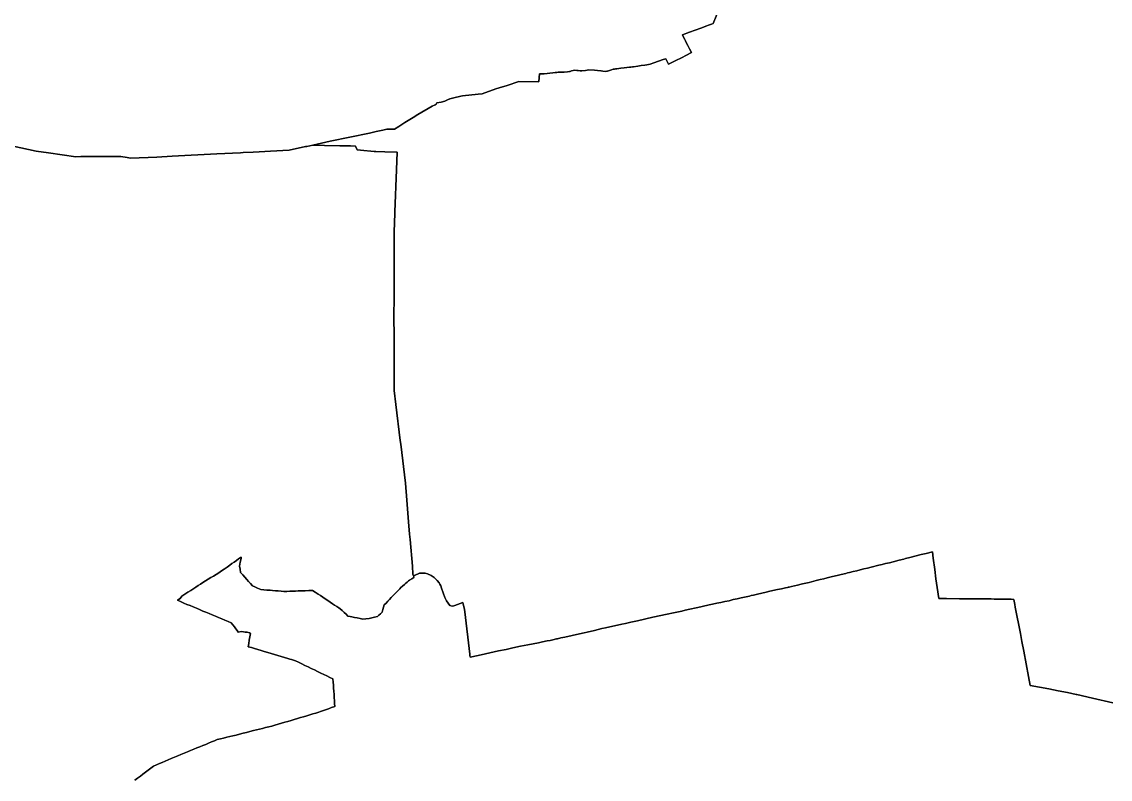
# Model space of a CAD drawing. Header units: inches. Extents: x 130170 to 284068, y 377793 to 804530.
# Drawn here: x 232722 to 235728, y 740315 to 742407 of the extents above; entities that cross this region are included whole.
import ezdxf

# ---------------------------------------------------------------- set-up
doc = ezdxf.new("R2010")
doc.units = ezdxf.units.IN
doc.header["$MEASUREMENT"] = 0
doc.layers.add('muni_il', color=7, linetype='Continuous')

msp = doc.modelspace()

# ---------------------------------------------------------------- linework, layer by layer
at = {"layer": 'muni_il'}
for points in [[(234648.6, 742443.1), (234631.9, 742402.8), (234631.7, 742402.6), (234627.1, 742401), (234618.7, 742397.8), (234613.9, 742395.9), (234597.4, 742389.8), (234566.6, 742378.2), (234546.6, 742370.8), (234552.6, 742359.3), (234553.1, 742358.2), (234555, 742354.7), (234558.2, 742348.5), (234561.8, 742341.4), (234566.5, 742332.4), (234571.9, 742322), (234556.1, 742314), (234545.7, 742308.7), (234526.9, 742299.1), (234508, 742289.8), (234500.7, 742304.7), (234493.6, 742302.7), (234480.7, 742298.4), (234467.7, 742293.9), (234458, 742290.6), (234453, 742289.2), (234448.1, 742288.2), (234443.2, 742287.3), (234432.7, 742286.1), (234423.8, 742285), (234411.9, 742283), (234408.5, 742282.5), (234404.1, 742281.9), (234400.3, 742281.5), (234393.2, 742280.9), (234386, 742279.9), (234376.5, 742278.9), (234365.1, 742277.5), (234361.6, 742277), (234359.4, 742276.7), (234355.1, 742275.9), (234350.4, 742274.7), (234345.5, 742272.9), (234339.8, 742270.8), (234338.8, 742270.6), (234338.5, 742270.5), (234338.1, 742270.5), (234334.9, 742269.9), (234327.1, 742270.6), (234322.4, 742271.8), (234321.7, 742272), (234311.7, 742273), (234304, 742273.4), (234286.9, 742274.9), (234283.9, 742273.9), (234279.1, 742272.9), (234269.1, 742271.9), (234264, 742271.8), (234259, 742272.4), (234254.9, 742273), (234249.1, 742273.3), (234244.5, 742272.4), (234240.3, 742271.3), (234236.2, 742270.2), (234234.5, 742269.7), (234229.4, 742268.9), (234220.5, 742268.2), (234211.2, 742267.8), (234203.7, 742267.6), (234200, 742267.4), (234195.3, 742266.9), (234188.4, 742266.1), (234165.2, 742263.5), (234151.9, 742263), (234150.3, 742241.9), (234148.5, 742241.8), (234094.6, 742242.7), (234062.5, 742231.6), (234040.8, 742225.2), (234040.3, 742225), (234031.5, 742222.2), (233993.7, 742208.2), (233982.3, 742207.1), (233939.1, 742202.8), (233934.8, 742201.6), (233915.5, 742197.2), (233904.2, 742194.8), (233898.3, 742191.7), (233890.1, 742188), (233880.5, 742185.6), (233868.5, 742183.1), (233866.5, 742180.1), (233863.7, 742178), (233855.3, 742174.3), (233816.3, 742150.8), (233802.9, 742142.8), (233779.8, 742128.6), (233763.4, 742118.1), (233751.7, 742110.4), (233730.1, 742111), (233719.2, 742108.2), (233700.9, 742104.2), (233682, 742099.9), (233573.8, 742077.4), (233526, 742066.6), (233508.9, 742063), (233505.5, 742062.3), (233460.6, 742052.6), (233409.2, 742050), (233377.8, 742048.2), (233361.1, 742047.4), (233333.4, 742046), (233326.2, 742045.6), (233260.6, 742042.1), (233137.5, 742035.9), (233095.3, 742033.6), (233022.1, 742030.5), (233013.3, 742032), (232995.5, 742035.4), (232936.6, 742035.2), (232915.2, 742035.1), (232885.3, 742034.7), (232871.1, 742034.6), (232796.2, 742045.3), (232762.1, 742050.2), (232698.1, 742063.5)], [(235735.5, 740525.9), (235679.1, 740538.8), (235635.7, 740548.6), (235633.9, 740549.1), (235610.6, 740554.4), (235584.8, 740559.4), (235558.5, 740564.2), (235507, 740573.9), (235502.5, 740598.4), (235489.2, 740668.6), (235484.1, 740695.3), (235480, 740717.2), (235466.1, 740789.7), (235464.6, 740797.5), (235462, 740811.7), (235454.9, 740812.1), (235447.4, 740812.2), (235436.5, 740812.2), (235407.7, 740812.6), (235399, 740812.7), (235392.5, 740812.7), (235379.1, 740812.8), (235348.3, 740813.1), (235337.6, 740813.2), (235311.9, 740813.5), (235276.1, 740813.8), (235254.4, 740813.8), (235250.3, 740844.4), (235246.9, 740868.3), (235243.4, 740893.7), (235239.3, 740925.2), (235237, 740942.6), (235219.7, 740938.6), (235206.4, 740935.3), (235174.4, 740927), (235162.9, 740924.3), (235158, 740922.9), (235145.3, 740919.9), (235128.4, 740915.5), (235118.2, 740913), (235108, 740910.7), (235098.5, 740908.2), (235088.7, 740905.9), (235068.3, 740900.6), (235058, 740898.2), (235047.9, 740895.6), (235037.4, 740893.1), (235028.1, 740890.7), (235017.8, 740888.5), (235008.1, 740886), (235002.5, 740884.7), (234997.6, 740883.5), (234985, 740880.5), (234977.3, 740878.7), (234957.1, 740873.6), (234946.6, 740870.9), (234937.1, 740868.6), (234927.3, 740866.1), (234916.5, 740863.6), (234896.9, 740858.7), (234887.1, 740856.4), (234878.6, 740854.5), (234874.8, 740853.5), (234864.9, 740850.9), (234848.4, 740847.3), (234841.9, 740845.8), (234838.9, 740845.2), (234837, 740844.7), (234831, 740843.4), (234820.6, 740841.1), (234809.3, 740838.5), (234787.7, 740833.9), (234777.6, 740831.5), (234766.2, 740828.9), (234754.3, 740826.2), (234750.8, 740825.5), (234742.6, 740823.7), (234736.8, 740822.3), (234731.6, 740820.9), (234709.3, 740816), (234697.5, 740813.3), (234686.5, 740810.9), (234675.4, 740808), (234663.8, 740805.4), (234652.8, 740803.2), (234641.3, 740800.9), (234630, 740798.3), (234620.3, 740796.2), (234601, 740791.8), (234597.3, 740790.9), (234553.9, 740781.5), (234545.5, 740779.5), (234521.8, 740774.5), (234504.2, 740770.7), (234464.9, 740762.1), (234422.2, 740752.7), (234404.3, 740748.6), (234389.2, 740745.2), (234379.1, 740743), (234334.5, 740732.8), (234323.8, 740730.8), (234303.4, 740725.8), (234283.2, 740721.4), (234275, 740719.5), (234262.6, 740716.8), (234242, 740712), (234221.9, 740707.4), (234211.3, 740705), (234201.6, 740703), (234198.9, 740702.2), (234189.1, 740700.1), (234181.5, 740698.4), (234173.5, 740696.9), (234159.9, 740694), (234149.5, 740691.9), (234134.8, 740688.9), (234119.7, 740686.1), (234099.2, 740682), (234078.5, 740677.5), (234059.7, 740673.5), (234039.1, 740669.2), (234002.5, 740661), (233982.7, 740656.9), (233960.7, 740652.4), (233959.7, 740657.3), (233959.3, 740660.5), (233945.4, 740776.8), (233944.8, 740783.3), (233940.1, 740803.3), (233918, 740794.5), (233915.7, 740793.4), (233911.2, 740793.1), (233904, 740795), (233894.9, 740807.8), (233892.3, 740812.8), (233890.8, 740816.5), (233881.6, 740842.9), (233879.2, 740849), (233876.8, 740853.7), (233874.7, 740857), (233869.4, 740863.9), (233864.2, 740869.2), (233861.3, 740871.9), (233852.9, 740877.6), (233843, 740881.8), (233836.2, 740884), (233825.8, 740884.1), (233820.9, 740883.8), (233816.9, 740882.6), (233803.6, 740876.9), (233802.5, 740881.1), (233800.9, 740903.1), (233794.4, 740976.6), (233793.1, 740991.5), (233790.2, 741025.9), (233785.3, 741085.4), (233781.6, 741132.3), (233768.6, 741240.8), (233766.9, 741250.8), (233754.9, 741350.3), (233750.8, 741388.6), (233750.3, 741438.5), (233750.1, 741551.9), (233750, 741578.8), (233750.2, 741661.5), (233750.7, 741827), (233752.5, 741877.7), (233752.7, 741881.8), (233757, 741997.8), (233758.7, 742046.6), (233725.2, 742047.8), (233699.6, 742048.7), (233695.3, 742049), (233658, 742052.8), (233648.3, 742053.8), (233643.9, 742063.8), (233630.3, 742064.5), (233618.7, 742064.7), (233600.8, 742064.8), (233558.2, 742065.7), (233526, 742066.6), (233573.8, 742077.4), (233682, 742099.9), (233700.9, 742104.2), (233719.2, 742108.2), (233730.1, 742111), (233751.7, 742110.4), (233763.4, 742118.1), (233779.8, 742128.6), (233802.9, 742142.8), (233816.3, 742150.8), (233855.3, 742174.3), (233863.7, 742178), (233866.5, 742180.1), (233868.5, 742183.1), (233880.5, 742185.6), (233890.1, 742188), (233898.3, 742191.7), (233904.2, 742194.8), (233915.5, 742197.2), (233934.8, 742201.6), (233939.1, 742202.8), (233982.3, 742207.1), (233993.7, 742208.2), (234031.5, 742222.2), (234040.3, 742225), (234040.8, 742225.2), (234062.5, 742231.6), (234094.6, 742242.7), (234148.5, 742241.8), (234150.3, 742241.9), (234151.9, 742263), (234165.2, 742263.5), (234188.4, 742266.1), (234195.3, 742266.9), (234200, 742267.4), (234203.7, 742267.6), (234211.2, 742267.8), (234220.5, 742268.2), (234229.4, 742268.9), (234234.5, 742269.7), (234236.2, 742270.2), (234240.3, 742271.3), (234244.5, 742272.4), (234249.1, 742273.3), (234254.9, 742273), (234259, 742272.4), (234264, 742271.8), (234269.1, 742271.9), (234279.1, 742272.9), (234283.9, 742273.9), (234286.9, 742274.9), (234304, 742273.4), (234311.7, 742273), (234321.7, 742272), (234322.4, 742271.8), (234327.1, 742270.6), (234334.9, 742269.9), (234338.1, 742270.5), (234338.5, 742270.5), (234338.8, 742270.6), (234339.8, 742270.8), (234345.5, 742272.9), (234350.4, 742274.7), (234355.1, 742275.9), (234359.4, 742276.7), (234361.6, 742277), (234365.1, 742277.5), (234376.5, 742278.9), (234386, 742279.9), (234393.2, 742280.9), (234400.3, 742281.5), (234404.1, 742281.9), (234408.5, 742282.5), (234411.9, 742283), (234423.8, 742285), (234432.7, 742286.1), (234443.2, 742287.3), (234448.1, 742288.2), (234453, 742289.2), (234458, 742290.6), (234467.7, 742293.9), (234480.7, 742298.4), (234493.6, 742302.7), (234500.7, 742304.7), (234508, 742289.8), (234526.9, 742299.1), (234545.7, 742308.7), (234556.1, 742314), (234571.9, 742322), (234566.5, 742332.4), (234561.8, 742341.4), (234558.2, 742348.5), (234555, 742354.7), (234553.1, 742358.2), (234552.6, 742359.3), (234546.6, 742370.8), (234566.6, 742378.2), (234597.4, 742389.8), (234613.9, 742395.9), (234618.7, 742397.8), (234627.1, 742401), (234631.7, 742402.6), (234631.9, 742402.8), (234648.6, 742443.1)], [(232698.1, 742063.5), (232762.1, 742050.2), (232796.2, 742045.3), (232871.1, 742034.6), (232885.3, 742034.7), (232915.2, 742035.1), (232936.6, 742035.2), (232995.5, 742035.4), (233013.3, 742032), (233022.1, 742030.5), (233095.3, 742033.6), (233137.5, 742035.9), (233260.6, 742042.1), (233326.2, 742045.6), (233333.4, 742046), (233361.1, 742047.4), (233377.8, 742048.2), (233409.2, 742050), (233460.6, 742052.6), (233505.5, 742062.3), (233508.9, 742063), (233526, 742066.6), (233526, 742066.6), (233558.2, 742065.7), (233600.8, 742064.8), (233618.7, 742064.7), (233630.3, 742064.5), (233643.9, 742063.8), (233648.3, 742053.8), (233658, 742052.8), (233695.3, 742049), (233699.6, 742048.7), (233725.2, 742047.8), (233758.7, 742046.6), (233757, 741997.8), (233752.7, 741881.8), (233752.5, 741877.7), (233750.7, 741827), (233750.2, 741661.5), (233750, 741578.8), (233750.1, 741551.9), (233750.3, 741438.5), (233750.8, 741388.6), (233754.9, 741350.3), (233766.9, 741250.8), (233768.6, 741240.8), (233781.6, 741132.3), (233785.3, 741085.4), (233790.2, 741025.9), (233793.1, 740991.5), (233794.4, 740976.6), (233800.9, 740903.1), (233802.5, 740881.1), (233803.6, 740876.9), (233804.5, 740874.5), (233804.8, 740872.2), (233798.9, 740868.4), (233793, 740864.5), (233790.6, 740862.7), (233786.2, 740858.9), (233782.3, 740855.5), (233778.7, 740852.4), (233774, 740848.2), (233769.4, 740844), (233766.2, 740841), (233760.4, 740835), (233754.5, 740828.9), (233748.6, 740822.9), (233742.7, 740816.8), (233737.7, 740811.6), (233732.9, 740806.6), (233728.1, 740801.6), (233723.3, 740796.7), (233721.5, 740790), (233719.6, 740783.3), (233717.7, 740776.6), (233712.8, 740772), (233708.6, 740768.1), (233704.4, 740764.2), (233696.6, 740762.2), (233688.8, 740760.3), (233681.4, 740758.9), (233672.6, 740758.1), (233663.7, 740757.3), (233656.2, 740758.7), (233648.8, 740760.2), (233641.3, 740761.7), (233633.8, 740763.1), (233629.2, 740764), (233623, 740765.5), (233617.6, 740770.6), (233612.2, 740775.7), (233606.8, 740780.8), (233601.3, 740785.5), (233597.4, 740788.3), (233591.8, 740792.1), (233586.1, 740795.9), (233580.4, 740799.7), (233573.8, 740804.2), (233567.1, 740808.7), (233560.4, 740813.2), (233553.8, 740817.7), (233547.2, 740822), (233540.5, 740826.3), (233532.7, 740831.2), (233524.8, 740836.1), (233514.9, 740835.8), (233505, 740835.5), (233495, 740835.2), (233485.1, 740834.9), (233478.4, 740834.6), (233473.6, 740834.4), (233467.8, 740834.2), (233462, 740834), (233454, 740833.7), (233446, 740833.3), (233438.2, 740834), (233430.4, 740834.8), (233422.6, 740835.5), (233414.7, 740836.2), (233407.8, 740836.8), (233399.3, 740837.5), (233390.7, 740838.3), (233382.2, 740839), (233377.6, 740841), (233373.1, 740843), (233366, 740846.2), (233359, 740849.4), (233353.8, 740855.2), (233348.5, 740861), (233343.3, 740866.9), (233338.1, 740872.7), (233332.2, 740879.1), (233326.3, 740885.6), (233325, 740894.7), (233323.7, 740903.8), (233324.6, 740909.2), (233325.6, 740914.6), (233327.6, 740924.3), (233328.4, 740928.3), (233326.4, 740927.2), (233320.9, 740923.7), (233314.7, 740919.2), (233308.6, 740914.8), (233302.5, 740910.3), (233296.4, 740905.8), (233288.9, 740900.6), (233281.4, 740895.4), (233273.8, 740890.3), (233266.3, 740885.2), (233258.9, 740880.7), (233251.6, 740876.1), (233244.3, 740871.6), (233236.9, 740867), (233229.6, 740862.4), (233222.3, 740857.9), (233215.9, 740853.8), (233209.6, 740849.8), (233203.2, 740845.7), (233196.8, 740841.7), (233188.6, 740836.4), (233180.3, 740831.2), (233172.1, 740826), (233163.8, 740820.8), (233159.5, 740814.4), (233152.1, 740809), (233160.8, 740805.3), (233169.5, 740801.6), (233178.3, 740797.9), (233187, 740794.3), (233195.7, 740790.6), (233204.5, 740786.9), (233213.2, 740783.2), (233221.9, 740779.5), (233230.7, 740775.9), (233239.4, 740772.2), (233248.1, 740768.5), (233256.9, 740764.8), (233265.6, 740761.1), (233274.4, 740757.5), (233283.1, 740753.8), (233291.9, 740750.2), (233300.7, 740746.5), (233305, 740741.1), (233309.3, 740735.7), (233313.4, 740730.2), (233316.7, 740725.5), (233320.1, 740720.9), (233327.7, 740722.9), (233334, 740722.1), (233339.2, 740721.3), (233344.4, 740720.6), (233350.6, 740718.8), (233353.4, 740717.8), (233351.9, 740708.6), (233350.4, 740699.3), (233348.9, 740690.1), (233347.4, 740680.9), (233356.3, 740678.3), (233365.1, 740675.6), (233374, 740673), (233382.9, 740670.4), (233391.8, 740667.8), (233401.2, 740665), (233410.5, 740662.2), (233419.9, 740659.4), (233429.2, 740656.6), (233438.6, 740653.8), (233447.9, 740651), (233457.3, 740648.2), (233462.3, 740646.7), (233467.3, 740645.2), (233472.4, 740643.6), (233477.6, 740642), (233486.3, 740637.8), (233495.1, 740633.5), (233503.8, 740629.3), (233512.6, 740625.1), (233521.3, 740620.8), (233530.1, 740616.6), (233538.9, 740612.4), (233547.6, 740608.2), (233556.1, 740604.1), (233564.6, 740600), (233573, 740595.9), (233581.5, 740591.8), (233582.1, 740583.3), (233582.7, 740574.8), (233583.3, 740566.3), (233583.9, 740557.8), (233584.6, 740549.1), (233585.2, 740540.4), (233585.8, 740531.6), (233586, 740524.2), (233586.3, 740515.8), (233577.8, 740512.8), (233569.3, 740509.7), (233560.8, 740506.6), (233552.4, 740503.6), (233547.5, 740501.8), (233542.6, 740500), (233534.2, 740497.5), (233525.8, 740495.1), (233517.4, 740492.6), (233508.9, 740490.1), (233500.4, 740487.6), (233491.8, 740485), (233483.2, 740482.4), (233474.6, 740479.8), (233466, 740477.2), (233457.1, 740474.6), (233448.2, 740472), (233439.2, 740469.4), (233430.3, 740466.8), (233421.3, 740464.2), (233412.4, 740461.6), (233404, 740459.5), (233395.5, 740457.4), (233387.1, 740455.3), (233378.7, 740453.2), (233370.3, 740451.1), (233361.8, 740449), (233352.3, 740446.5), (233342.7, 740444.1), (233333.2, 740441.7), (233323.6, 740439.3), (233314.1, 740436.8), (233305.4, 740434.8), (233296.8, 740432.7), (233288.1, 740430.6), (233279.4, 740428.6), (233270.7, 740426.5), (233262, 740424.4), (233254, 740421.1), (233246, 740417.8), (233238, 740414.5), (233230, 740411.1), (233222, 740407.8), (233214, 740404.5), (233206, 740401.2), (233197.1, 740397.5), (233188.3, 740393.9), (233179.5, 740390.2), (233170.7, 740386.5), (233161.7, 740382.8), (233152.7, 740379.1), (233143.8, 740375.4), (233134.8, 740371.7), (233126.6, 740368.2), (233118.4, 740364.7), (233110.2, 740361.3), (233102, 740357.8), (233093.8, 740354.3), (233085.6, 740350.8), (233078.4, 740345.3), (233071.2, 740339.8), (233064, 740334.3), (233056.8, 740328.9), (233049.6, 740323.4), (233042.1, 740317.6), (233034.6, 740311.8)], [(233034.6, 740311.8), (233042.1, 740317.6), (233049.6, 740323.4), (233056.8, 740328.9), (233064, 740334.3), (233071.2, 740339.8), (233078.4, 740345.3), (233085.6, 740350.8), (233093.8, 740354.3), (233102, 740357.8), (233110.2, 740361.3), (233118.4, 740364.7), (233126.6, 740368.2), (233134.8, 740371.7), (233143.8, 740375.4), (233152.7, 740379.1), (233161.7, 740382.8), (233170.7, 740386.5), (233179.5, 740390.2), (233188.3, 740393.9), (233197.1, 740397.5), (233206, 740401.2), (233214, 740404.5), (233222, 740407.8), (233230, 740411.1), (233238, 740414.5), (233246, 740417.8), (233254, 740421.1), (233262, 740424.4), (233270.7, 740426.5), (233279.4, 740428.6), (233288.1, 740430.6), (233296.8, 740432.7), (233305.4, 740434.8), (233314.1, 740436.8), (233323.6, 740439.3), (233333.2, 740441.7), (233342.7, 740444.1), (233352.3, 740446.5), (233361.8, 740449), (233370.3, 740451.1), (233378.7, 740453.2), (233387.1, 740455.3), (233395.5, 740457.4), (233404, 740459.5), (233412.4, 740461.6), (233421.3, 740464.2), (233430.3, 740466.8), (233439.2, 740469.4), (233448.2, 740472), (233457.1, 740474.6), (233466, 740477.2), (233474.6, 740479.8), (233483.2, 740482.4), (233491.8, 740485), (233500.4, 740487.6), (233508.9, 740490.1), (233517.4, 740492.6), (233525.8, 740495.1), (233534.2, 740497.5), (233542.6, 740500), (233547.5, 740501.8), (233552.4, 740503.6), (233560.8, 740506.6), (233569.3, 740509.7), (233577.8, 740512.8), (233586.3, 740515.8), (233586, 740524.2), (233585.8, 740531.6), (233585.2, 740540.4), (233584.6, 740549.1), (233583.9, 740557.8), (233583.3, 740566.3), (233582.7, 740574.8), (233582.1, 740583.3), (233581.5, 740591.8), (233573, 740595.9), (233564.6, 740600), (233556.1, 740604.1), (233547.6, 740608.2), (233538.9, 740612.4), (233530.1, 740616.6), (233521.3, 740620.8), (233512.6, 740625.1), (233503.8, 740629.3), (233495.1, 740633.5), (233486.3, 740637.8), (233477.6, 740642), (233472.4, 740643.6), (233467.3, 740645.2), (233462.3, 740646.7), (233457.3, 740648.2), (233447.9, 740651), (233438.6, 740653.8), (233429.2, 740656.6), (233419.9, 740659.4), (233410.5, 740662.2), (233401.2, 740665), (233391.8, 740667.8), (233382.9, 740670.4), (233374, 740673), (233365.1, 740675.6), (233356.3, 740678.3), (233347.4, 740680.9), (233348.9, 740690.1), (233350.4, 740699.3), (233351.9, 740708.6), (233353.4, 740717.8), (233350.6, 740718.8), (233344.4, 740720.6), (233339.2, 740721.3), (233334, 740722.1), (233327.7, 740722.9), (233320.1, 740720.9), (233316.7, 740725.5), (233313.4, 740730.2), (233309.3, 740735.7), (233305, 740741.1), (233300.7, 740746.5), (233291.9, 740750.2), (233283.1, 740753.8), (233274.4, 740757.5), (233265.6, 740761.1), (233256.9, 740764.8), (233248.1, 740768.5), (233239.4, 740772.2), (233230.7, 740775.9), (233221.9, 740779.5), (233213.2, 740783.2), (233204.5, 740786.9), (233195.7, 740790.6), (233187, 740794.3), (233178.3, 740797.9), (233169.5, 740801.6), (233160.8, 740805.3), (233152.1, 740809), (233159.5, 740814.4), (233163.8, 740820.8), (233172.1, 740826), (233180.3, 740831.2), (233188.6, 740836.4), (233196.8, 740841.7), (233203.2, 740845.7), (233209.6, 740849.8), (233215.9, 740853.8), (233222.3, 740857.9), (233229.6, 740862.4), (233236.9, 740867), (233244.3, 740871.6), (233251.6, 740876.1), (233258.9, 740880.7), (233266.3, 740885.2), (233273.8, 740890.3), (233281.4, 740895.4), (233288.9, 740900.6), (233296.4, 740905.8), (233302.5, 740910.3), (233308.6, 740914.8), (233314.7, 740919.2), (233320.9, 740923.7), (233326.4, 740927.2), (233328.4, 740928.3), (233327.6, 740924.3), (233325.6, 740914.6), (233324.6, 740909.2), (233323.7, 740903.8), (233325, 740894.7), (233326.3, 740885.6), (233332.2, 740879.1), (233338.1, 740872.7), (233343.3, 740866.9), (233348.5, 740861), (233353.8, 740855.2), (233359, 740849.4), (233366, 740846.2), (233373.1, 740843), (233377.6, 740841), (233382.2, 740839), (233390.7, 740838.3), (233399.3, 740837.5), (233407.8, 740836.8), (233414.7, 740836.2), (233422.6, 740835.5), (233430.4, 740834.8), (233438.2, 740834), (233446, 740833.3), (233454, 740833.7), (233462, 740834), (233467.8, 740834.2), (233473.6, 740834.4), (233478.4, 740834.6), (233485.1, 740834.9), (233495, 740835.2), (233505, 740835.5), (233514.9, 740835.8), (233524.8, 740836.1), (233532.7, 740831.2), (233540.5, 740826.3), (233547.2, 740822), (233553.8, 740817.7), (233560.4, 740813.2), (233567.1, 740808.7), (233573.8, 740804.2), (233580.4, 740799.7), (233586.1, 740795.9), (233591.8, 740792.1), (233597.4, 740788.3), (233601.3, 740785.5), (233606.8, 740780.8), (233612.2, 740775.7), (233617.6, 740770.6), (233623, 740765.5), (233629.2, 740764), (233633.8, 740763.1), (233641.3, 740761.7), (233648.8, 740760.2), (233656.2, 740758.7), (233663.7, 740757.3), (233672.6, 740758.1), (233681.4, 740758.9), (233688.8, 740760.3), (233696.6, 740762.2), (233704.4, 740764.2), (233708.6, 740768.1), (233712.8, 740772), (233717.7, 740776.6), (233719.6, 740783.3), (233721.5, 740790), (233723.3, 740796.7), (233728.1, 740801.6), (233732.9, 740806.6), (233737.7, 740811.6), (233742.7, 740816.8), (233748.6, 740822.9), (233754.5, 740828.9), (233760.4, 740835), (233766.2, 740841), (233769.4, 740844), (233774, 740848.2), (233778.7, 740852.4), (233782.3, 740855.5), (233786.2, 740858.9), (233790.6, 740862.7), (233793, 740864.5), (233798.9, 740868.4), (233804.8, 740872.2), (233804.5, 740874.5), (233803.6, 740876.9), (233816.9, 740882.6), (233820.9, 740883.8), (233825.8, 740884.1), (233836.2, 740884), (233843, 740881.8), (233852.9, 740877.6), (233861.3, 740871.9), (233864.2, 740869.2), (233869.4, 740863.9), (233874.7, 740857), (233876.8, 740853.7), (233879.2, 740849), (233881.6, 740842.9), (233890.8, 740816.5), (233892.3, 740812.8), (233894.9, 740807.8), (233904, 740795), (233911.2, 740793.1), (233915.7, 740793.4), (233918, 740794.5), (233940.1, 740803.3), (233944.8, 740783.3), (233945.4, 740776.8), (233959.3, 740660.5), (233959.7, 740657.3), (233960.7, 740652.4), (233982.7, 740656.9), (234002.5, 740661), (234039.1, 740669.2), (234059.7, 740673.5), (234078.5, 740677.5), (234099.2, 740682), (234119.7, 740686.1), (234134.8, 740688.9), (234149.5, 740691.9), (234159.9, 740694), (234173.5, 740696.9), (234181.5, 740698.4), (234189.1, 740700.1), (234198.9, 740702.2), (234201.6, 740703), (234211.3, 740705), (234221.9, 740707.4), (234242, 740712), (234262.6, 740716.8), (234275, 740719.5), (234283.2, 740721.4), (234303.4, 740725.8), (234323.8, 740730.8), (234334.5, 740732.8), (234379.1, 740743), (234389.2, 740745.2), (234404.3, 740748.6), (234422.2, 740752.7), (234464.9, 740762.1), (234504.2, 740770.7), (234521.8, 740774.5), (234545.5, 740779.5), (234553.9, 740781.5), (234597.3, 740790.9), (234601, 740791.8), (234620.3, 740796.2), (234630, 740798.3), (234641.3, 740800.9), (234652.8, 740803.2), (234663.8, 740805.4), (234675.4, 740808), (234686.5, 740810.9), (234697.5, 740813.3), (234709.3, 740816), (234731.6, 740820.9), (234736.8, 740822.3), (234742.6, 740823.7), (234750.8, 740825.5), (234754.3, 740826.2), (234766.2, 740828.9), (234777.6, 740831.5), (234787.7, 740833.9), (234809.3, 740838.5), (234820.6, 740841.1), (234831, 740843.4), (234837, 740844.7), (234838.9, 740845.2), (234841.9, 740845.8), (234848.4, 740847.3), (234864.9, 740850.9), (234874.8, 740853.5), (234878.6, 740854.5), (234887.1, 740856.4), (234896.9, 740858.7), (234916.5, 740863.6), (234927.3, 740866.1), (234937.1, 740868.6), (234946.6, 740870.9), (234957.1, 740873.6), (234977.3, 740878.7), (234985, 740880.5), (234997.6, 740883.5), (235002.5, 740884.7), (235008.1, 740886), (235017.8, 740888.5), (235028.1, 740890.7), (235037.4, 740893.1), (235047.9, 740895.6), (235058, 740898.2), (235068.3, 740900.6), (235088.7, 740905.9), (235098.5, 740908.2), (235108, 740910.7), (235118.2, 740913), (235128.4, 740915.5), (235145.3, 740919.9), (235158, 740922.9), (235162.9, 740924.3), (235174.4, 740927), (235206.4, 740935.3), (235219.7, 740938.6), (235237, 740942.6), (235239.3, 740925.2), (235243.4, 740893.7), (235246.9, 740868.3), (235250.3, 740844.4), (235254.4, 740813.8), (235276.1, 740813.8), (235311.9, 740813.5), (235337.6, 740813.2), (235348.3, 740813.1), (235379.1, 740812.8), (235392.5, 740812.7), (235399, 740812.7), (235407.7, 740812.6), (235436.5, 740812.2), (235447.4, 740812.2), (235454.9, 740812.1), (235462, 740811.7), (235464.6, 740797.5), (235466.1, 740789.7), (235480, 740717.2), (235484.1, 740695.3), (235489.2, 740668.6), (235502.5, 740598.4), (235507, 740573.9), (235558.5, 740564.2), (235584.8, 740559.4), (235610.6, 740554.4), (235633.9, 740549.1), (235635.7, 740548.6), (235679.1, 740538.8), (235735.5, 740525.9)]]:
    msp.add_lwpolyline(points, dxfattribs=at)

doc.saveas('drawing.dxf')
